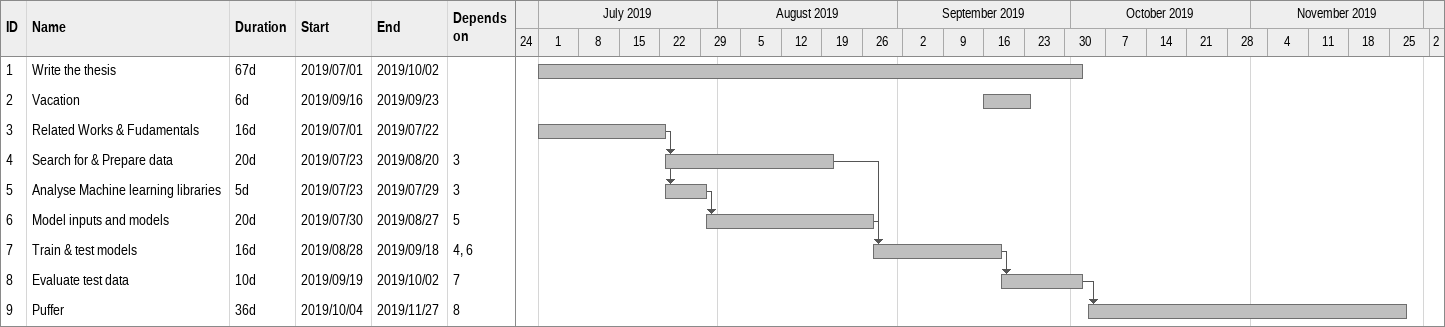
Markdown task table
| ID | Task | Duration | Start | Finish | Predecessors |
|---|---|---|---|---|---|
| 1 | Write the thesis | 67d | 2019-07-01 | 2019-10-02 |  |
| 2 | Vacation | 6d | 2019-09-16 | 2019-09-23 |  |
| 3 | Related Works & Fudamentals | 16d | 2019-07-01 | 2019-07-22 |  |
| 4 | Search for & Prepare data | 20d | 2019-07-23 | 2019-08-20 | 3 |
| 5 | Analyse Machine learning libraries | 5d | 2019-07-23 | 2019-07-29 | 3 |
| 6 | Model inputs and models | 20d | 2019-07-30 | 2019-08-27 | 5 |
| 7 | Train & test models | 16d | 2019-08-28 | 2019-09-18 | 4, 6 |
| 8 | Evaluate test data | 10d | 2019-09-19 | 2019-10-02 | 7 |
| 9 | Puffer | 36d | 2019-10-04 | 2019-11-27 | 8 |
